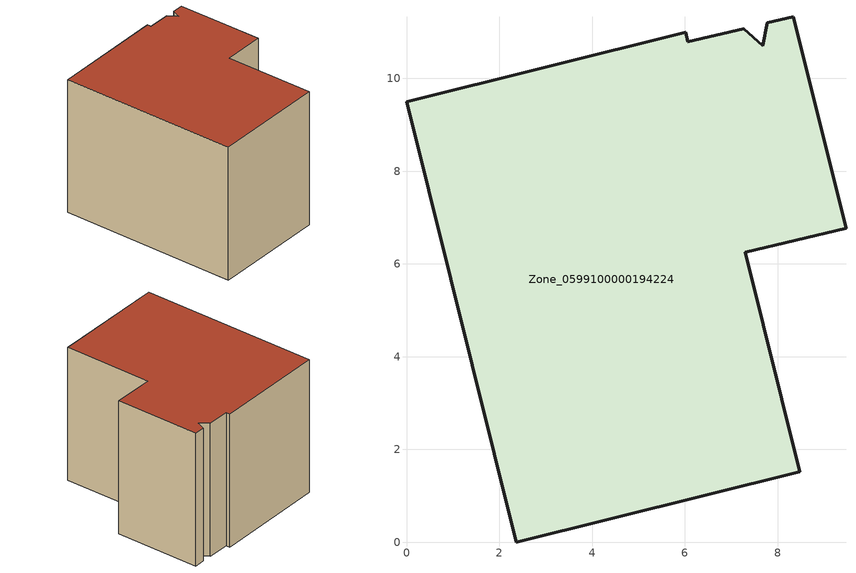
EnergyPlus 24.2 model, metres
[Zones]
Zone_0599100000194224
 floor ground (C_G): 7.27,11.08 7.68,10.7 7.78,11.2 8.34,11.33 9.48,6.77 7.3,6.25 8.48,1.52 2.37,0 0,9.5 6.02,11 6.07,10.79 z0
 wall outside (C_F): 6.02,11 0,9.5 2.37,0 8.48,1.52 7.3,6.25 9.48,6.77 8.34,11.33 7.78,11.2 7.68,10.7 7.27,11.08 6.07,10.79 6.02,11 z0:7.55
 roof outside (C_R): 7.68,10.7 7.27,11.08 6.07,10.79 6.02,11 0,9.5 2.37,0 8.48,1.52 7.3,6.25 9.48,6.77 8.34,11.33 7.78,11.2 z7.55
[BUILDING]
Pand.0599100000194224: North Axis=0; Terrain=City; Loads Convergence Tolerance Value=0.04; Temperature Convergence Tolerance Value=0.4; Solar Distribution=FullExterior; Maximum Number of Warmup Days=25; Minimum Number of Warmup Days=1
[Site:Location]
Rotterdam.The.Hague.AP_ZH_NLD Design_Conditions: Latitude=51.96; Longitude=4.45; Time Zone=1; Elevation=-4.5
[SITE:GROUNDTEMPERATURE:BUILDINGSURFACE]
18, 18, 18, 18, 18, 18, 18, 18, 18, 18, 18, 18
[MATERIAL] Thermal Absorptance=0.9; Solar Absorptance=0.7; Visible Absorptance=0.7
Name | Roughness | Thickness | Conductivity | Density | Specific Heat
G.TC.1965-1974 | MediumSmooth | 0.15 | 0.882353 | 540 | 1210
F.TC.1965-1974 | Rough | 0.3 | 0.697674 | 1920 | 840
R.TC.1965-1974 | MediumRough | 0.2 | 0.232558 | 1500 | 1000
[CONSTRUCTION]
C_G: G.TC.1965-1974
C_F: F.TC.1965-1974
C_R: R.TC.1965-1974
[ZONE]
Zone_0599100000194224: Type=1; Multiplier=1; Ceiling Height=Autocalculate; Volume=Autocalculate; Floor Area=autocalculate; Part of Total Floor Area=Yes
[ZONEINFILTRATION:DESIGNFLOWRATE]
Infil_Zone_0599100000194224: Zone or ZoneList or Space or SpaceList=Zone_0599100000194224; Schedule=AlwaysOn; Design Flow Rate Calculation Method=Flow/Area; Flow Rate per Floor Area=0.003; Constant Term Coefficient=1; Temperature Term Coefficient=0; Velocity Term Coefficient=0; Velocity Squared Term Coefficient=0
[HVACTEMPLATE:ZONE:IDEALLOADSAIRSYSTEM]
Zone_0599100000194224: Maximum Heating Supply Air Temperature=50; Minimum Cooling Supply Air Temperature=13; Maximum Heating Supply Air Humidity Ratio=0.0156; Minimum Cooling Supply Air Humidity Ratio=0.0077; Heating Limit=NoLimit; Cooling Limit=NoLimit; Dehumidification Control Type=ConstantSensibleHeatRatio; Cooling Sensible Heat Ratio=0.7; Dehumidification Setpoint=60; Humidification Control Type=None; Humidification Setpoint=30; Outdoor Air Method=None; Outdoor Air Flow Rate per Person=0.00944; Outdoor Air Flow Rate per Zone Floor Area=0; Outdoor Air Flow Rate per Zone=0; Demand Controlled Ventilation Type=None; Outdoor Air Economizer Type=NoEconomizer; Heat Recovery Type=None; Sensible Heat Recovery Effectiveness=0.7; Latent Heat Recovery Effectiveness=0.65
[ZONECONTROL:THERMOSTAT]
ThermostatControl_Zone_0599100000194224: Zone or ZoneList=Zone_0599100000194224; Control Type Schedule=DualSetpointControlType; Control 1=Thermostat_Zone_0599100000194224; Temperature Difference Between Cutout And Setpoint=0
[THERMOSTATSETPOINT:DUALSETPOINT]
Thermostat_Zone_0599100000194224: Heating Setpoint Temperature Schedule=HeatingSetpoint_Zone_0599100000194224; Cooling Setpoint Temperature Schedule=CoolingSetpoint_Zone_0599100000194224
[SCHEDULE:COMPACT]
HeatingSetpoint_Zone_0599100000194224: Through: 12/31, For: AllDays, Until: 24:00, 21
CoolingSetpoint_Zone_0599100000194224: Through: 12/31, For: AllDays, Until: 24:00, 24
DualSetpointControlType: Through: 12/31, For: AllDays, Until: 24:00, 4
AlwaysOn: Through: 12/31, For: AllDays, Until: 24:00, 1
